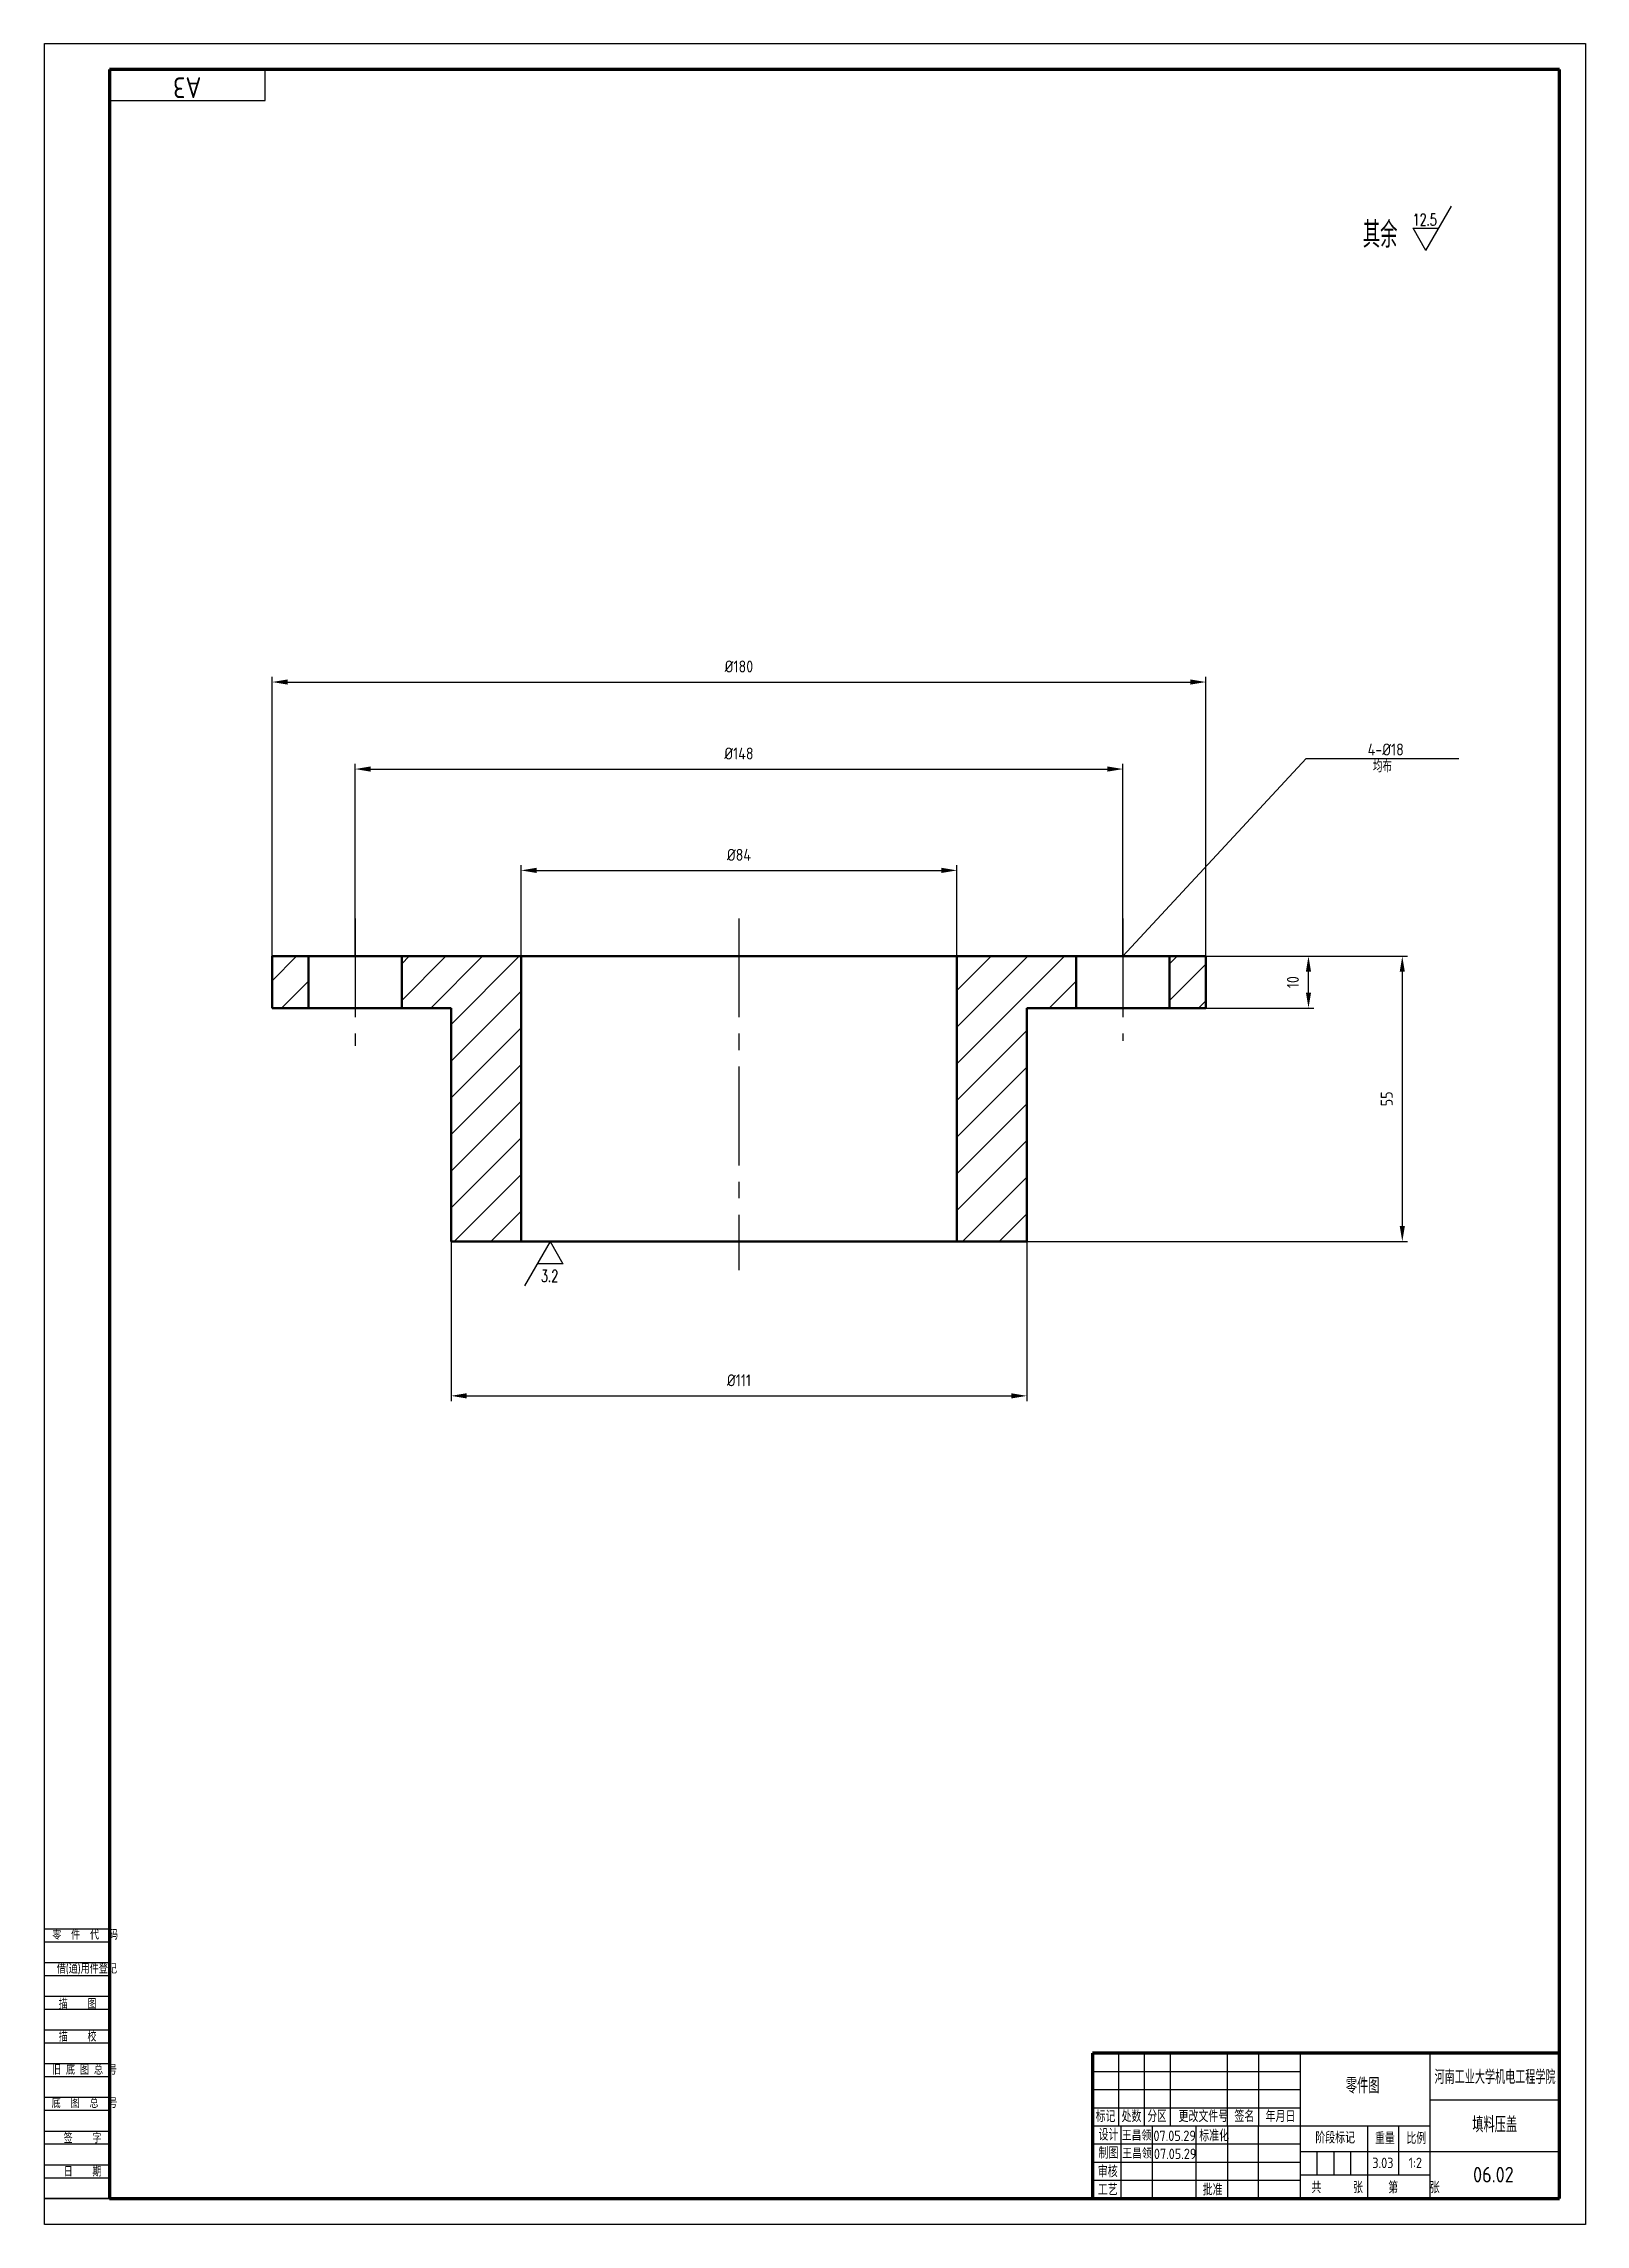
# Model space of a CAD drawing. Extents: x 0 to 297, y 0 to 420.
import ezdxf
from ezdxf.enums import TextEntityAlignment as Align

# ---------------------------------------------------------------- set-up
doc = ezdxf.new("R2010")
doc.units = 0
doc.linetypes.add('CENTER2', pattern=[28.575, 19.05, -3.175, 3.175, -3.175])
doc.layers.get('0').update_dxf_attribs({"linetype": 'CONTINUOUS', "lineweight": 50})
for name, color, linetype in [('CENTER', 4, 'CENTER2'), ('dim', 3, 'CONTINUOUS'), ('PMX', 124, 'CONTINUOUS'), ('txt', 6, 'CONTINUOUS'), ('W_标题栏_文字', 6, 'CONTINUOUS'), ('W_标题栏_线框', 7, 'CONTINUOUS'), ('图框_标题栏文字', 6, 'CONTINUOUS')]:
    doc.layers.add(name, color=color, linetype=linetype)
doc.layers.add('图框_外框线', color=7, linetype='CONTINUOUS', lineweight=70)
doc.styles.add('HZFSD', font='ROMANS', dxfattribs={"width": 0.6667, "bigfont": 'HZFSD'})
doc.styles.add('HZTXT', font='romans', dxfattribs={"width": 0.6667, "bigfont": 'HZTXT'})
doc.styles.add('工程字', font='gbenor.shx', dxfattribs={"bigfont": 'gbcbig.shx'})
pattern_1 = [(45, (-96.1466, -154.7617), (-3.535534, 3.535534), [])]

msp = doc.modelspace()

# ---------------------------------------------------------------- hatches: boundary and pattern name
at = {"layer": 'PMX'}
h = msp.add_hatch(dxfattribs=at)
h.set_pattern_fill('ANSI31', color=256, scale=40, style=0)
h.set_pattern_definition(pattern_1)
h.paths.add_polyline_path([(43.85, 234.53), (50.85, 234.53), (50.85, 244.53), (43.85, 244.53)])
h = msp.add_hatch(dxfattribs=at)
h.set_pattern_fill('ANSI31', color=256, scale=40, style=0)
h.set_pattern_definition([(45, (-95.6466, -154.7617), (-3.535534, 3.535534), [])])
h.paths.add_polyline_path([(78.35, 189.53), (91.85, 189.53), (91.85, 244.53), (68.85, 244.53), (68.85, 234.53), (78.35, 234.53)])
h = msp.add_hatch(dxfattribs=at)
h.set_pattern_fill('ANSI31', color=256, scale=40, style=0)
h.set_pattern_definition([(45, (-96.6466, -154.7617), (-3.535534, 3.535534), [])])
h.paths.add_polyline_path([(189.35, 234.53), (198.85, 234.53), (198.85, 244.53), (175.85, 244.53), (175.85, 189.53), (189.35, 189.53)])
h = msp.add_hatch(dxfattribs=at)
h.set_pattern_fill('ANSI31', color=256, scale=40, style=0)
h.set_pattern_definition(pattern_1)
h.paths.add_polyline_path([(223.85, 244.53), (216.85, 244.53), (216.85, 234.53), (223.85, 234.53)])

# ---------------------------------------------------------------- linework, layer by layer
for p, q in [((43.85, 234.53), (43.85, 244.53)), ((223.85, 244.53), (43.85, 244.53)), ((50.85, 244.53), (50.85, 234.53)), ((68.85, 244.53), (68.85, 234.53)), ((91.85, 189.53), (91.85, 244.53)), ((175.85, 189.53), (175.85, 244.53)), ((198.85, 244.53), (198.85, 234.53)), ((216.85, 244.53), (216.85, 234.53)), ((223.85, 234.53), (223.85, 244.53)), ((78.35, 234.53), (43.85, 234.53)), ((78.35, 189.53), (78.35, 234.53)), ((223.85, 234.53), (189.35, 234.53)), ((189.35, 234.53), (189.35, 189.53)), ((78.35, 189.53), (91.85, 189.53)), ((78.35, 189.53), (189.35, 189.53)), ((91.85, 189.53), (175.85, 189.53)), ((189.35, 189.53), (175.85, 189.53))]:
    msp.add_line(p, q)
at = {"color": 6, "lineweight": 25}
msp.add_lwpolyline([(297, 0), (0, 0), (0, 420.5), (297, 420.5)], close=True, dxfattribs=at)
at = {"layer": 'CENTER'}
for p, q in [((59.85, 251.83), (59.85, 227.24)), ((133.85, 251.83), (133.85, 183.99)), ((207.85, 251.83), (207.85, 228.24))]:
    msp.add_line(p, q, dxfattribs=at)
at = {"layer": 'dim', "color": 3}
for p, q in [((43.85, 244.53), (43.85, 298.4)), ((46.85, 297.4), (220.85, 297.4)), ((223.85, 244.53), (223.85, 298.4)), ((59.85, 244.53), (59.85, 281.62)), ((62.85, 280.62), (204.85, 280.62)), ((207.85, 244.53), (207.85, 281.62)), ((91.85, 244.53), (91.85, 262.08)), ((94.85, 261.08), (172.85, 261.08)), ((175.85, 244.53), (175.85, 262.08)), ((223.85, 244.53), (244.63, 244.53)), ((223.85, 244.53), (262.71, 244.53)), ((243.63, 237.53), (243.63, 241.53)), ((261.71, 241.53), (261.71, 192.53)), ((223.85, 234.53), (244.63, 234.53)), ((78.35, 189.53), (78.35, 158.76)), ((189.35, 189.53), (262.71, 189.53)), ((189.35, 189.53), (189.35, 158.76)), ((81.35, 159.76), (186.35, 159.76))]:
    msp.add_line(p, q, dxfattribs=at)
at = {"layer": 'dim'}
for p, q in [((207.85, 244.53), (243.19, 282.68)), ((243.19, 282.68), (272.59, 282.68)), ((242, 33), (242, 5)), ((267, 33), (267, 5)), ((202, 19), (267, 19))]:
    msp.add_line(p, q, dxfattribs=at)
at = {"layer": 'dim', "color": 3}
for points in [[(46.85, 297.9), (46.85, 296.9), (43.85, 297.4)], [(220.85, 297.9), (220.85, 296.9), (223.85, 297.4)], [(62.85, 281.12), (62.85, 280.12), (59.85, 280.62)], [(204.85, 281.12), (204.85, 280.12), (207.85, 280.62)], [(94.85, 261.58), (94.85, 260.58), (91.85, 261.08)], [(172.85, 261.58), (172.85, 260.58), (175.85, 261.08)], [(243.13, 241.53), (244.13, 241.53), (243.63, 244.53)], [(261.21, 241.53), (262.21, 241.53), (261.71, 244.53)], [(243.13, 237.53), (244.13, 237.53), (243.63, 234.53)], [(261.21, 192.53), (262.21, 192.53), (261.71, 189.53)], [(81.35, 160.26), (81.35, 159.26), (78.35, 159.76)], [(186.35, 160.26), (186.35, 159.26), (189.35, 159.76)]]:
    msp.add_solid(points, dxfattribs=at)
at = {"layer": 'txt'}
for p, q in [((266.26, 380.6), (271.21, 389.17)), ((263.76, 384.89), (268.73, 384.89)), ((266.26, 380.6), (263.78, 384.89)), ((97.46, 189.53), (92.51, 180.96)), ((97.46, 189.53), (99.93, 185.24)), ((99.96, 185.24), (94.99, 185.24))]:
    msp.add_line(p, q, dxfattribs=at)
at = {"layer": 'W_标题栏_文字'}
for p, q in [((0, 57), (12.5, 57)), ((0, 54.5), (12.5, 54.5)), ((0, 50.5), (12.5, 50.5)), ((0, 48), (12.5, 48)), ((0, 44), (12.5, 44)), ((0, 41.5), (12.5, 41.5)), ((0, 37.5), (12.5, 37.5)), ((0, 35), (12.5, 35)), ((0, 31), (12.5, 31)), ((0, 28.5), (12.5, 28.5)), ((0, 24.5), (12.5, 24.5)), ((0, 22), (12.5, 22)), ((0, 18), (12.5, 18)), ((0, 15.5), (12.5, 15.5)), ((0, 11.5), (12.5, 11.5)), ((0, 9), (12.5, 9))]:
    msp.add_line(p, q, dxfattribs=at)
msp.add_lwpolyline([(12.5, 409.5), (42.5, 409.5), (42.5, 415.5)], dxfattribs=at)
at = {"layer": 'W_标题栏_文字', "const_width": 0.35}
msp.add_lwpolyline([(0, 5), (12.5, 5)], dxfattribs=at)
at = {"layer": 'W_标题栏_线框', "color": 3}
for p, q in [((202, 29.5), (242, 29.5)), ((207, 33), (207, 19)), ((212, 19), (212, 33)), ((217, 33), (217, 19)), ((228, 19), (228, 33)), ((234, 33), (234, 19)), ((202, 26), (242, 26)), ((202, 22.5), (242, 22.5)), ((267, 24), (292, 24)), ((207.5, 5), (207.5, 19)), ((213.5, 19), (213.5, 5)), ((222, 5), (222, 19)), ((228, 19), (228, 5)), ((234, 5), (234, 19)), ((255, 19), (255, 5.14)), ((261, 19), (261, 9.5)), ((202, 15.5), (242, 15.5)), ((292, 14), (242, 14)), ((245.25, 14), (245.25, 9.5)), ((248.5, 14), (248.5, 9.5)), ((251.75, 14), (251.75, 9.5)), ((202, 12), (242, 12)), ((202, 8.5), (242, 8.5)), ((267, 9.5), (242, 9.5))]:
    msp.add_line(p, q, dxfattribs=at)
at = {"layer": '图框_外框线'}
for p, q in [((292, 415.5), (12.5, 415.5)), ((12.5, 415.5), (12.5, 5)), ((292, 5), (292, 415.5)), ((12.5, 5), (292, 5))]:
    msp.add_line(p, q, dxfattribs=at)
at = {"layer": '图框_外框线', "lineweight": 70}
for p, q in [((292, 33), (202, 33)), ((202, 33), (202, 5))]:
    msp.add_line(p, q, dxfattribs=at)

# ---------------------------------------------------------------- texts
at = {"lineweight": -3, "insert": (27.5, 412.01), "char_height": 4, "width": 30, "attachment_point": 5, "rotation": 180, "style": '工程字'}
msp.add_mtext('{\\C3;A3}', dxfattribs=at)
at = {"layer": 'dim', "color": 6, "char_height": 2.3, "attachment_point": 5, "style": '工程字'}
for s, insert in [('\\A1;%%C180', (133.85, 300.4)), ('\\A1;%%C148', (133.85, 283.62)), ('\\A1;%%C84', (133.85, 264.08)), ('\\A1;%%C111', (133.85, 162.76))]:
    msp.add_mtext(s, dxfattribs=dict(at, insert=insert))
at = {"layer": 'dim', "color": 6, "char_height": 2.3, "attachment_point": 5, "rotation": 90, "style": '工程字'}
for s, insert in [('\\A1;10', (240.63, 239.53)), ('\\A1;55', (258.71, 217.03))]:
    msp.add_mtext(s, dxfattribs=dict(at, insert=insert))
at = {"layer": 'txt', "width": 0.6667}
for s, height, style, p in [('12.5', 2.3, 'HZTXT', (268.35, 385.4)), ('其余', 5, 'HZFSD', (260.78, 381.14))]:
    msp.add_text(s, height=height, dxfattribs=dict(at, style=style)).set_placement(p, align=Align.RIGHT)
at = {"layer": 'txt', "style": '工程字'}
for s, p in [('4-%%c18', (258.52, 283.24)), ('均布', (257.89, 280.01))]:
    msp.add_text(s, height=2.3, dxfattribs=at).set_placement(p, align=Align.CENTER)
at = {"layer": 'txt', "style": 'HZTXT', "width": 0.6667}
msp.add_text('3.2', height=2.3, dxfattribs=at).set_placement((95.71, 181.73))
at = {"layer": 'W_标题栏_文字', "style": '工程字'}
for s, height, p in [('零  件  代  码', 1.75, (1.47, 54.93)), ('借(通)用件登记', 1.75, (2.35, 48.38)), ('旧 底 图 总 号', 1.75, (1.43, 28.88)), ('河南工业大学机电工程学院', 2.7, (267.93, 27.07)), ('底  图  总  号', 1.75, (1.37, 22.46)), ('填料压盖', 3, (275.22, 17.75)), ('06.02', 3, (275.35, 8.09))]:
    msp.add_text(s, height=height, dxfattribs=at).set_placement(p)
for s, p in [('描    图', (6.38, 42.66)), ('描    校', (6.38, 36.35)), ('  签    字', (6.38, 16.74)), ('  日    期', (6.38, 10.29))]:
    msp.add_text(s, height=1.75, dxfattribs=at).set_placement(p, align=Align.MIDDLE)
for s, height, p in [('零件图', 3, (254.07, 25.24)), ('3.03', 2, (257.97, 10.86)), ('1:2', 2, (264.22, 10.86))]:
    msp.add_text(s, height=height, dxfattribs=at).set_placement(p, align=Align.CENTER)
at = {"layer": '图框_标题栏文字', "style": '工程字'}
for s, height, p in [('标记', 2.25, (202.6, 19.72)), ('处数', 2.25, (207.6, 19.72)), ('分区', 2.3, (212.6, 19.72)), ('更改文件号', 2.25, (218.58, 19.72)), ('签名', 2.25, (229.36, 19.72)), ('年月日', 2.25, (235.36, 19.72)), ('设计', 2.25, (203.17, 16.17)), ('07.05.29', 2, (213.74, 16.08)), ('标准化', 2.25, (222.57, 16)), ('阶段标记', 2.25, (244.95, 15.6)), ('重量', 2.25, (256.45, 15.5)), ('比例', 2.25, (262.5, 15.5)), ('制图', 2.25, (203.17, 12.67)), ('07.05.29', 2, (213.83, 12.6)), ('审核', 2.25, (203.02, 9.07)), ('共     张    第     张', 2.25, (244.2, 6)), ('工艺', 2.25, (203.02, 5.57)), ('批准', 2.25, (223.24, 5.57))]:
    msp.add_text(s, height=height, dxfattribs=at).set_placement(p)
for p in [(210.48, 16.17), (210.57, 12.7)]:
    msp.add_text('王昌领', height=2, dxfattribs=at).set_placement(p, align=Align.CENTER)

doc.saveas('drawing.dxf')
